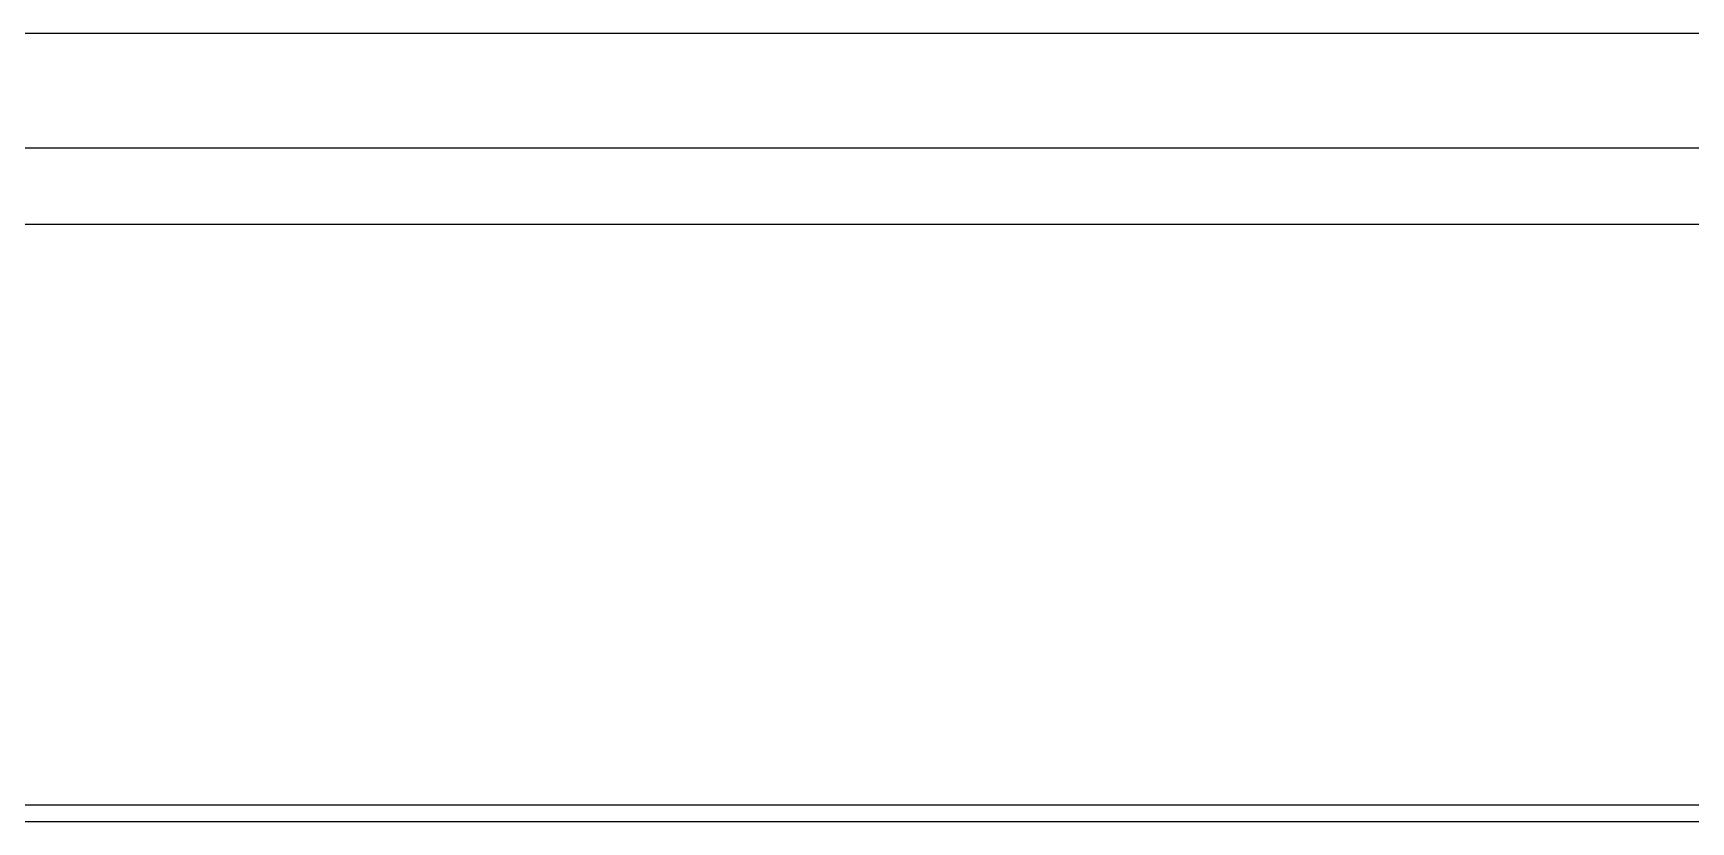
# Model space of a CAD drawing. Extents: x 300 to 2828, y 64 to 1916.
# Drawn here: x 1447.4 to 1532.8, y 1469.3 to 1510 of the extents above; entities that cross this region are included whole.
import ezdxf

# ---------------------------------------------------------------- set-up
doc = ezdxf.new("R2010")
doc.units = 0
doc.header["$LTSCALE"] = 10
doc.header["$MEASUREMENT"] = 0
doc.layers.add('DEF_LAYER_ASSEM_MEMBER', color=7, linetype='CONTINUOUS')

msp = doc.modelspace()

# ---------------------------------------------------------------- linework, layer by layer
at = {"layer": 'DEF_LAYER_ASSEM_MEMBER', "color": 9, "linetype": 'Continuous'}
for p, q in [((1404.786975957846, 1509.993471355564), (1700.153537411846, 1509.993471355564)), ((1700.088632223646, 1504.069681636064), (1404.851628689245, 1504.069681636064)), ((1700.093691612646, 1500.118864149664), (1404.836536661745, 1500.118864149664)), ((1404.804138404946, 1470.204326606464), (1700.136385367246, 1470.204326606464))]:
    msp.add_line(p, q, dxfattribs=at)
at = {"layer": 'DEF_LAYER_ASSEM_MEMBER', "color": 7, "linetype": 'Continuous'}
msp.add_line((1700.144181847246, 1469.325646958164), (1404.796339995646, 1469.325646958164), dxfattribs=at)

doc.saveas('drawing.dxf')
